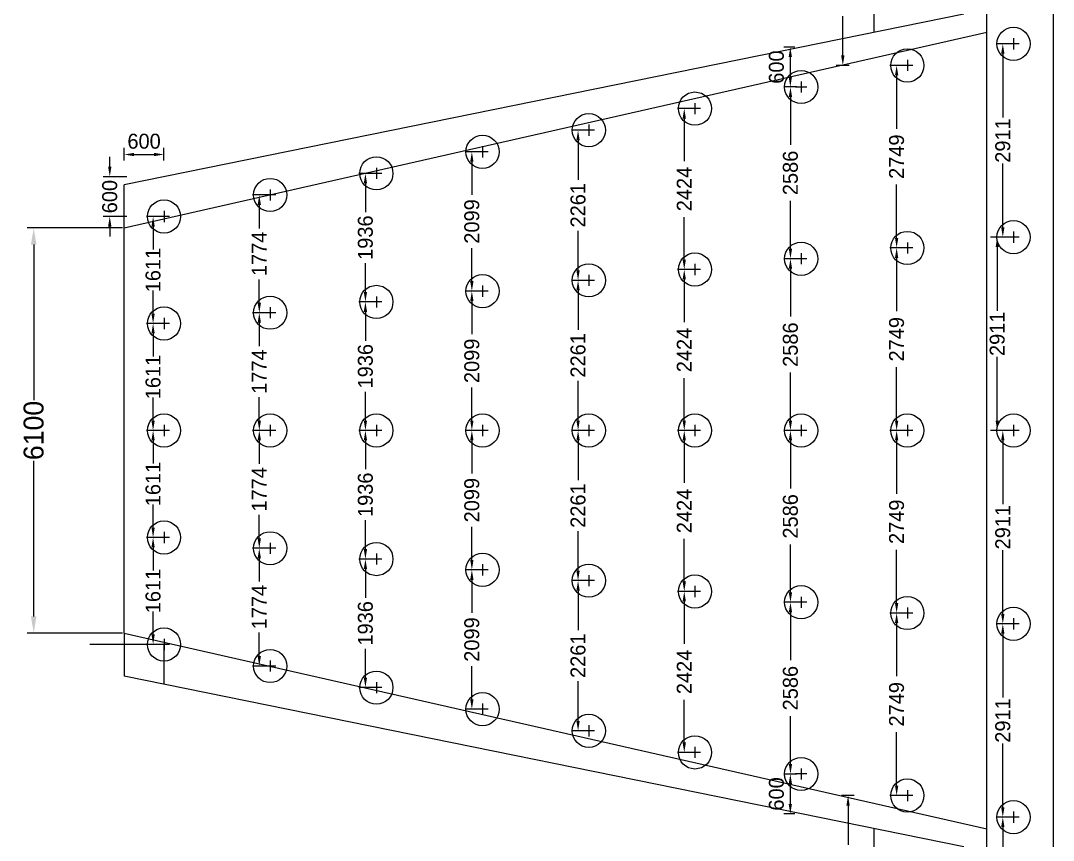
# Model space of a CAD drawing. Extents: x -377620 to 406987, y -326460 to -226264.
# Drawn here: x -15290 to 270, y -306677 to -294333 of the extents above; entities that cross this region are included whole.
import ezdxf

# ---------------------------------------------------------------- set-up
doc = ezdxf.new("R2010")
doc.units = 0
doc.header["$LTSCALE"] = 300
doc.header["$MEASUREMENT"] = 0
doc.layers.get('DEFPOINTS').update_dxf_attribs({"linetype": 'CONTINUOUS'})
doc.layers.add('LINE', color=7, linetype='CONTINUOUS')
doc.dimstyles.new('3', dxfattribs={"dimtxt": 225, "dimasz": 350, "dimexe": 100, "dimexo": 25, "dimgap": 9, "dimtad": 0, "dimdec": 0, "dimzin": 0, "dimdsep": 46, "dimtxsty": 'Standard', "dimcen": 0, "dimclrd": 5, "dimclre": 6, "dimclrt": 256, "dimadec": 0, "dimazin": 0, "dimtfac": 1, "dimtdec": 0, "dimtofl": 0, "dimtmove": 2, "dimatfit": 3, "dimfxl": 1, "dimtolj": 1, "dimtzin": 0, "dimarcsym": 0})

# ---------------------------------------------------------------- blocks, each defined once
blk = doc.blocks.new('*D523')
at = {"layer": 'DEFPOINTS', "color": 0}
for p in [(-15093, -297455), (-13730, -297455), (-13730, -303555)]:
    blk.add_point(p, dxfattribs=at)
at = {"layer": 'LINE', "color": 7, "lineweight": -2}
for p, q in [((-13755, -297455), (-15193, -297455)), ((-15093, -297705), (-15093, -300046)), ((-15093, -303305), (-15093, -300964)), ((-13755, -303555), (-15193, -303555))]:
    blk.add_line(p, q, dxfattribs=at)
at = {"layer": 'LINE', "color": 7}
for points in [[(-15135, -297705), (-15051, -297705), (-15093, -297455)], [(-15135, -303305), (-15051, -303305), (-15093, -303555)]]:
    blk.add_solid(points, dxfattribs=at)
at = {"layer": 'LINE', "color": 7, "insert": (-15093, -300505), "char_height": 300, "attachment_point": 5, "rotation": 90}
blk.add_mtext('\\A1;6100', dxfattribs=at)
blk = doc.blocks.new('*D519')
at = {"layer": 'DEFPOINTS', "color": 0}
for p in [(-13130, -296349), (-13730, -296465), (-13130, -296465)]:
    blk.add_point(p, dxfattribs=at)
at = {"layer": 'LINE', "color": 7, "lineweight": -2}
for p, q in [((-13730, -296440), (-13730, -296249)), ((-13130, -296440), (-13130, -296249)), ((-13580, -296349), (-13280, -296349))]:
    blk.add_line(p, q, dxfattribs=at)
at = {"layer": 'LINE', "color": 7}
for points in [[(-13580, -296324), (-13580, -296374), (-13730, -296349)], [(-13280, -296324), (-13280, -296374), (-13130, -296349)]]:
    blk.add_solid(points, dxfattribs=at)
at = {"layer": 'LINE', "color": 7, "insert": (-13430, -296150), "char_height": 225, "attachment_point": 5}
blk.add_mtext('\\A1;600', dxfattribs=at)
blk = doc.blocks.new('*D606')
at = {"layer": 'DEFPOINTS', "color": 0}
for p in [(-13947, -296683), (-13665, -296683), (-13665, -297283)]:
    blk.add_point(p, dxfattribs=at)
at = {"layer": 'LINE', "color": 7, "lineweight": -2}
for p, q in [((-13947, -296533), (-13947, -296383)), ((-13690, -296683), (-14047, -296683)), ((-13690, -297283), (-14047, -297283)), ((-13947, -297433), (-13947, -297583))]:
    blk.add_line(p, q, dxfattribs=at)
at = {"layer": 'LINE', "color": 7}
for points in [[(-13972, -296533), (-13922, -296533), (-13947, -296683)], [(-13972, -297433), (-13922, -297433), (-13947, -297283)]]:
    blk.add_solid(points, dxfattribs=at)
at = {"layer": 'LINE', "color": 7, "insert": (-13947, -296983), "char_height": 225, "attachment_point": 5, "rotation": 90}
blk.add_mtext('\\A1;600', dxfattribs=at)
blk = doc.blocks.new('*D607')
at = {"layer": 'DEFPOINTS', "color": 0}
for p in [(-11575, -298732), (-11694, -300505), (-11575, -300505)]:
    blk.add_point(p, dxfattribs=at)
at = {"layer": 'LINE', "color": 7, "lineweight": -2}
for p, q in [((-11600, -298732), (-11794, -298732)), ((-11694, -298882), (-11694, -299234)), ((-11694, -300355), (-11694, -300002)), ((-11600, -300505), (-11794, -300505))]:
    blk.add_line(p, q, dxfattribs=at)
at = {"layer": 'LINE', "color": 7}
for points in [[(-11719, -298882), (-11669, -298882), (-11694, -298732)], [(-11719, -300355), (-11669, -300355), (-11694, -300505)]]:
    blk.add_solid(points, dxfattribs=at)
at = {"layer": 'LINE', "color": 7, "insert": (-11694, -299618), "char_height": 225, "attachment_point": 5, "rotation": 90}
blk.add_mtext('\\A1;1774', dxfattribs=at)
blk = doc.blocks.new('*D608')
at = {"layer": 'DEFPOINTS', "color": 0}
for p in [(-11575, -300505), (-11694, -302279), (-11575, -302279)]:
    blk.add_point(p, dxfattribs=at)
at = {"layer": 'LINE', "color": 7, "lineweight": -2}
for p, q in [((-11600, -300505), (-11794, -300505)), ((-11694, -300655), (-11694, -301008)), ((-11694, -302129), (-11694, -301776)), ((-11600, -302279), (-11794, -302279))]:
    blk.add_line(p, q, dxfattribs=at)
at = {"layer": 'LINE', "color": 7}
for points in [[(-11719, -300655), (-11669, -300655), (-11694, -300505)], [(-11719, -302129), (-11669, -302129), (-11694, -302279)]]:
    blk.add_solid(points, dxfattribs=at)
at = {"layer": 'LINE', "color": 7, "insert": (-11694, -301392), "char_height": 225, "attachment_point": 5, "rotation": 90}
blk.add_mtext('\\A1;1774', dxfattribs=at)
blk = doc.blocks.new('*D609')
at = {"layer": 'DEFPOINTS', "color": 0}
for p in [(-11575, -302279), (-11694, -304052), (-11575, -304052)]:
    blk.add_point(p, dxfattribs=at)
at = {"layer": 'LINE', "color": 7, "lineweight": -2}
for p, q in [((-11600, -302279), (-11794, -302279)), ((-11694, -302429), (-11694, -302781)), ((-11694, -303902), (-11694, -303549)), ((-11600, -304052), (-11794, -304052))]:
    blk.add_line(p, q, dxfattribs=at)
at = {"layer": 'LINE', "color": 7}
for points in [[(-11719, -302429), (-11669, -302429), (-11694, -302279)], [(-11719, -303902), (-11669, -303902), (-11694, -304052)]]:
    blk.add_solid(points, dxfattribs=at)
at = {"layer": 'LINE', "color": 7, "insert": (-11694, -303165), "char_height": 225, "attachment_point": 5, "rotation": 90}
blk.add_mtext('\\A1;1774', dxfattribs=at)
blk = doc.blocks.new('*D610')
at = {"layer": 'DEFPOINTS', "color": 0}
for p in [(-11575, -296958), (-11694, -298732), (-11575, -298732)]:
    blk.add_point(p, dxfattribs=at)
at = {"layer": 'LINE', "color": 7, "lineweight": -2}
for p, q in [((-11600, -296958), (-11794, -296958)), ((-11694, -297108), (-11694, -297461)), ((-11694, -298582), (-11694, -298229)), ((-11600, -298732), (-11794, -298732))]:
    blk.add_line(p, q, dxfattribs=at)
at = {"layer": 'LINE', "color": 7}
for points in [[(-11719, -297108), (-11669, -297108), (-11694, -296958)], [(-11719, -298582), (-11669, -298582), (-11694, -298732)]]:
    blk.add_solid(points, dxfattribs=at)
at = {"layer": 'LINE', "color": 7, "insert": (-11694, -297845), "char_height": 225, "attachment_point": 5, "rotation": 90}
blk.add_mtext('\\A1;1774', dxfattribs=at)
blk = doc.blocks.new('*D611')
at = {"layer": 'DEFPOINTS', "color": 0}
for p in [(-9976, -300505), (-10095, -302441), (-9976, -302441)]:
    blk.add_point(p, dxfattribs=at)
at = {"layer": 'LINE', "color": 7, "lineweight": -2}
for p, q in [((-10001, -300505), (-10195, -300505)), ((-10095, -300655), (-10095, -301089)), ((-10095, -302291), (-10095, -301857)), ((-10001, -302441), (-10195, -302441))]:
    blk.add_line(p, q, dxfattribs=at)
at = {"layer": 'LINE', "color": 7}
for points in [[(-10120, -300655), (-10070, -300655), (-10095, -300505)], [(-10120, -302291), (-10070, -302291), (-10095, -302441)]]:
    blk.add_solid(points, dxfattribs=at)
at = {"layer": 'LINE', "color": 7, "insert": (-10095, -301473), "char_height": 225, "attachment_point": 5, "rotation": 90}
blk.add_mtext('\\A1;1936', dxfattribs=at)
blk = doc.blocks.new('*D612')
at = {"layer": 'DEFPOINTS', "color": 0}
for p in [(-9976, -302441), (-10095, -304377), (-9976, -304377)]:
    blk.add_point(p, dxfattribs=at)
at = {"layer": 'LINE', "color": 7, "lineweight": -2}
for p, q in [((-10001, -302441), (-10195, -302441)), ((-10095, -302591), (-10095, -303025)), ((-10095, -304227), (-10095, -303793)), ((-10001, -304377), (-10195, -304377))]:
    blk.add_line(p, q, dxfattribs=at)
at = {"layer": 'LINE', "color": 7}
for points in [[(-10120, -302591), (-10070, -302591), (-10095, -302441)], [(-10120, -304227), (-10070, -304227), (-10095, -304377)]]:
    blk.add_solid(points, dxfattribs=at)
at = {"layer": 'LINE', "color": 7, "insert": (-10095, -303409), "char_height": 225, "attachment_point": 5, "rotation": 90}
blk.add_mtext('\\A1;1936', dxfattribs=at)
blk = doc.blocks.new('*D613')
at = {"layer": 'DEFPOINTS', "color": 0}
for p in [(-9976, -298569), (-10095, -300505), (-9976, -300505)]:
    blk.add_point(p, dxfattribs=at)
at = {"layer": 'LINE', "color": 7, "lineweight": -2}
for p, q in [((-10001, -298569), (-10195, -298569)), ((-10095, -298719), (-10095, -299153)), ((-10095, -300355), (-10095, -299921)), ((-10001, -300505), (-10195, -300505))]:
    blk.add_line(p, q, dxfattribs=at)
at = {"layer": 'LINE', "color": 7}
for points in [[(-10120, -298719), (-10070, -298719), (-10095, -298569)], [(-10120, -300355), (-10070, -300355), (-10095, -300505)]]:
    blk.add_solid(points, dxfattribs=at)
at = {"layer": 'LINE', "color": 7, "insert": (-10095, -299537), "char_height": 225, "attachment_point": 5, "rotation": 90}
blk.add_mtext('\\A1;1936', dxfattribs=at)
blk = doc.blocks.new('*D614')
at = {"layer": 'DEFPOINTS', "color": 0}
for p in [(-9976, -296633), (-10095, -298569), (-9976, -298569)]:
    blk.add_point(p, dxfattribs=at)
at = {"layer": 'LINE', "color": 7, "lineweight": -2}
for p, q in [((-10001, -296633), (-10195, -296633)), ((-10095, -296783), (-10095, -297217)), ((-10095, -298419), (-10095, -297985)), ((-10001, -298569), (-10195, -298569))]:
    blk.add_line(p, q, dxfattribs=at)
at = {"layer": 'LINE', "color": 7}
for points in [[(-10120, -296783), (-10070, -296783), (-10095, -296633)], [(-10120, -298419), (-10070, -298419), (-10095, -298569)]]:
    blk.add_solid(points, dxfattribs=at)
at = {"layer": 'LINE', "color": 7, "insert": (-10095, -297601), "char_height": 225, "attachment_point": 5, "rotation": 90}
blk.add_mtext('\\A1;1936', dxfattribs=at)
blk = doc.blocks.new('*D615')
at = {"layer": 'DEFPOINTS', "color": 0}
for p in [(-8372, -298406), (-8491, -300505), (-8372, -300505)]:
    blk.add_point(p, dxfattribs=at)
at = {"layer": 'LINE', "color": 7, "lineweight": -2}
for p, q in [((-8397, -298406), (-8591, -298406)), ((-8491, -298556), (-8491, -299053)), ((-8491, -300355), (-8491, -299858)), ((-8397, -300505), (-8591, -300505))]:
    blk.add_line(p, q, dxfattribs=at)
at = {"layer": 'LINE', "color": 7}
for points in [[(-8516, -298556), (-8466, -298556), (-8491, -298406)], [(-8516, -300355), (-8466, -300355), (-8491, -300505)]]:
    blk.add_solid(points, dxfattribs=at)
at = {"layer": 'LINE', "color": 7, "insert": (-8491, -299456), "char_height": 225, "attachment_point": 5, "rotation": 90}
blk.add_mtext('\\A1;2099', dxfattribs=at)
blk = doc.blocks.new('*D616')
at = {"layer": 'DEFPOINTS', "color": 0}
for p in [(-8372, -300505), (-8491, -302604), (-8372, -302604)]:
    blk.add_point(p, dxfattribs=at)
at = {"layer": 'LINE', "color": 7, "lineweight": -2}
for p, q in [((-8397, -300505), (-8591, -300505)), ((-8491, -300655), (-8491, -301152)), ((-8491, -302454), (-8491, -301957)), ((-8397, -302604), (-8591, -302604))]:
    blk.add_line(p, q, dxfattribs=at)
at = {"layer": 'LINE', "color": 7}
for points in [[(-8516, -300655), (-8466, -300655), (-8491, -300505)], [(-8516, -302454), (-8466, -302454), (-8491, -302604)]]:
    blk.add_solid(points, dxfattribs=at)
at = {"layer": 'LINE', "color": 7, "insert": (-8491, -301554), "char_height": 225, "attachment_point": 5, "rotation": 90}
blk.add_mtext('\\A1;2099', dxfattribs=at)
blk = doc.blocks.new('*D617')
at = {"layer": 'DEFPOINTS', "color": 0}
for p in [(-8372, -302604), (-8491, -304702), (-8372, -304702)]:
    blk.add_point(p, dxfattribs=at)
at = {"layer": 'LINE', "color": 7, "lineweight": -2}
for p, q in [((-8397, -302604), (-8591, -302604)), ((-8491, -302754), (-8491, -303250)), ((-8491, -304552), (-8491, -304056)), ((-8397, -304702), (-8591, -304702))]:
    blk.add_line(p, q, dxfattribs=at)
at = {"layer": 'LINE', "color": 7}
for points in [[(-8516, -302754), (-8466, -302754), (-8491, -302604)], [(-8516, -304552), (-8466, -304552), (-8491, -304702)]]:
    blk.add_solid(points, dxfattribs=at)
at = {"layer": 'LINE', "color": 7, "insert": (-8491, -303653), "char_height": 225, "attachment_point": 5, "rotation": 90}
blk.add_mtext('\\A1;2099', dxfattribs=at)
blk = doc.blocks.new('*D618')
at = {"layer": 'DEFPOINTS', "color": 0}
for p in [(-8372, -296308), (-8491, -298406), (-8372, -298406)]:
    blk.add_point(p, dxfattribs=at)
at = {"layer": 'LINE', "color": 7, "lineweight": -2}
for p, q in [((-8397, -296308), (-8591, -296308)), ((-8491, -296458), (-8491, -296954)), ((-8491, -298256), (-8491, -297760)), ((-8397, -298406), (-8591, -298406))]:
    blk.add_line(p, q, dxfattribs=at)
at = {"layer": 'LINE', "color": 7}
for points in [[(-8516, -296458), (-8466, -296458), (-8491, -296308)], [(-8516, -298256), (-8466, -298256), (-8491, -298406)]]:
    blk.add_solid(points, dxfattribs=at)
at = {"layer": 'LINE', "color": 7, "insert": (-8491, -297357), "char_height": 225, "attachment_point": 5, "rotation": 90}
blk.add_mtext('\\A1;2099', dxfattribs=at)
blk = doc.blocks.new('*D619')
at = {"layer": 'DEFPOINTS', "color": 0}
for p in [(-6772, -300505), (-6891, -302766), (-6772, -302766)]:
    blk.add_point(p, dxfattribs=at)
at = {"layer": 'LINE', "color": 7, "lineweight": -2}
for p, q in [((-6797, -300505), (-6991, -300505)), ((-6891, -300655), (-6891, -301252)), ((-6891, -302616), (-6891, -302020)), ((-6797, -302766), (-6991, -302766))]:
    blk.add_line(p, q, dxfattribs=at)
at = {"layer": 'LINE', "color": 7}
for points in [[(-6916, -300655), (-6866, -300655), (-6891, -300505)], [(-6916, -302616), (-6866, -302616), (-6891, -302766)]]:
    blk.add_solid(points, dxfattribs=at)
at = {"layer": 'LINE', "color": 7, "insert": (-6891, -301636), "char_height": 225, "attachment_point": 5, "rotation": 90}
blk.add_mtext('\\A1;2261', dxfattribs=at)
blk = doc.blocks.new('*D620')
at = {"layer": 'DEFPOINTS', "color": 0}
for p in [(-6772, -302766), (-6891, -305028), (-6772, -305028)]:
    blk.add_point(p, dxfattribs=at)
at = {"layer": 'LINE', "color": 7, "lineweight": -2}
for p, q in [((-6797, -302766), (-6991, -302766)), ((-6891, -302916), (-6891, -303513)), ((-6891, -304878), (-6891, -304281)), ((-6797, -305028), (-6991, -305028))]:
    blk.add_line(p, q, dxfattribs=at)
at = {"layer": 'LINE', "color": 7}
for points in [[(-6916, -302916), (-6866, -302916), (-6891, -302766)], [(-6916, -304878), (-6866, -304878), (-6891, -305028)]]:
    blk.add_solid(points, dxfattribs=at)
at = {"layer": 'LINE', "color": 7, "insert": (-6891, -303897), "char_height": 225, "attachment_point": 5, "rotation": 90}
blk.add_mtext('\\A1;2261', dxfattribs=at)
blk = doc.blocks.new('*D621')
at = {"layer": 'DEFPOINTS', "color": 0}
for p in [(-6772, -298244), (-6891, -300505), (-6772, -300505)]:
    blk.add_point(p, dxfattribs=at)
at = {"layer": 'LINE', "color": 7, "lineweight": -2}
for p, q in [((-6797, -298244), (-6991, -298244)), ((-6891, -298394), (-6891, -298990)), ((-6891, -300355), (-6891, -299758)), ((-6797, -300505), (-6991, -300505))]:
    blk.add_line(p, q, dxfattribs=at)
at = {"layer": 'LINE', "color": 7}
for points in [[(-6916, -298394), (-6866, -298394), (-6891, -298244)], [(-6916, -300355), (-6866, -300355), (-6891, -300505)]]:
    blk.add_solid(points, dxfattribs=at)
at = {"layer": 'LINE', "color": 7, "insert": (-6891, -299374), "char_height": 225, "attachment_point": 5, "rotation": 90}
blk.add_mtext('\\A1;2261', dxfattribs=at)
blk = doc.blocks.new('*D622')
at = {"layer": 'DEFPOINTS', "color": 0}
for p in [(-6772, -295983), (-6891, -298244), (-6772, -298244)]:
    blk.add_point(p, dxfattribs=at)
at = {"layer": 'LINE', "color": 7, "lineweight": -2}
for p, q in [((-6797, -295983), (-6991, -295983)), ((-6891, -296133), (-6891, -296729)), ((-6891, -298094), (-6891, -297497)), ((-6797, -298244), (-6991, -298244))]:
    blk.add_line(p, q, dxfattribs=at)
at = {"layer": 'LINE', "color": 7}
for points in [[(-6916, -296133), (-6866, -296133), (-6891, -295983)], [(-6916, -298094), (-6866, -298094), (-6891, -298244)]]:
    blk.add_solid(points, dxfattribs=at)
at = {"layer": 'LINE', "color": 7, "insert": (-6891, -297113), "char_height": 225, "attachment_point": 5, "rotation": 90}
blk.add_mtext('\\A1;2261', dxfattribs=at)
blk = doc.blocks.new('*D623')
at = {"layer": 'DEFPOINTS', "color": 0}
for p in [(-5172, -298081), (-5291, -300505), (-5172, -300505)]:
    blk.add_point(p, dxfattribs=at)
at = {"layer": 'LINE', "color": 7, "lineweight": -2}
for p, q in [((-5197, -298081), (-5391, -298081)), ((-5291, -298231), (-5291, -298872)), ((-5291, -300355), (-5291, -299715)), ((-5197, -300505), (-5391, -300505))]:
    blk.add_line(p, q, dxfattribs=at)
at = {"layer": 'LINE', "color": 7}
for points in [[(-5316, -298231), (-5266, -298231), (-5291, -298081)], [(-5316, -300355), (-5266, -300355), (-5291, -300505)]]:
    blk.add_solid(points, dxfattribs=at)
at = {"layer": 'LINE', "color": 7, "insert": (-5291, -299293), "char_height": 225, "attachment_point": 5, "rotation": 90}
blk.add_mtext('\\A1;2424', dxfattribs=at)
blk = doc.blocks.new('*D624')
at = {"layer": 'DEFPOINTS', "color": 0}
for p in [(-5172, -300505), (-5291, -302929), (-5172, -302929)]:
    blk.add_point(p, dxfattribs=at)
at = {"layer": 'LINE', "color": 7, "lineweight": -2}
for p, q in [((-5197, -300505), (-5391, -300505)), ((-5291, -300655), (-5291, -301295)), ((-5291, -302779), (-5291, -302138)), ((-5197, -302929), (-5391, -302929))]:
    blk.add_line(p, q, dxfattribs=at)
at = {"layer": 'LINE', "color": 7}
for points in [[(-5316, -300655), (-5266, -300655), (-5291, -300505)], [(-5316, -302779), (-5266, -302779), (-5291, -302929)]]:
    blk.add_solid(points, dxfattribs=at)
at = {"layer": 'LINE', "color": 7, "insert": (-5291, -301717), "char_height": 225, "attachment_point": 5, "rotation": 90}
blk.add_mtext('\\A1;2424', dxfattribs=at)
blk = doc.blocks.new('*D625')
at = {"layer": 'DEFPOINTS', "color": 0}
for p in [(-5172, -302929), (-5291, -305353), (-5172, -305353)]:
    blk.add_point(p, dxfattribs=at)
at = {"layer": 'LINE', "color": 7, "lineweight": -2}
for p, q in [((-5197, -302929), (-5391, -302929)), ((-5291, -303079), (-5291, -303719)), ((-5291, -305203), (-5291, -304562)), ((-5197, -305353), (-5391, -305353))]:
    blk.add_line(p, q, dxfattribs=at)
at = {"layer": 'LINE', "color": 7}
for points in [[(-5316, -303079), (-5266, -303079), (-5291, -302929)], [(-5316, -305203), (-5266, -305203), (-5291, -305353)]]:
    blk.add_solid(points, dxfattribs=at)
at = {"layer": 'LINE', "color": 7, "insert": (-5291, -304141), "char_height": 225, "attachment_point": 5, "rotation": 90}
blk.add_mtext('\\A1;2424', dxfattribs=at)
blk = doc.blocks.new('*D626')
at = {"layer": 'DEFPOINTS', "color": 0}
for p in [(-5172, -295657), (-5291, -298081), (-5172, -298081)]:
    blk.add_point(p, dxfattribs=at)
at = {"layer": 'LINE', "color": 7, "lineweight": -2}
for p, q in [((-5197, -295657), (-5391, -295657)), ((-5291, -295807), (-5291, -296448)), ((-5291, -297931), (-5291, -297291)), ((-5197, -298081), (-5391, -298081))]:
    blk.add_line(p, q, dxfattribs=at)
at = {"layer": 'LINE', "color": 7}
for points in [[(-5316, -295807), (-5266, -295807), (-5291, -295657)], [(-5316, -297931), (-5266, -297931), (-5291, -298081)]]:
    blk.add_solid(points, dxfattribs=at)
at = {"layer": 'LINE', "color": 7, "insert": (-5291, -296869), "char_height": 225, "attachment_point": 5, "rotation": 90}
blk.add_mtext('\\A1;2424', dxfattribs=at)
blk = doc.blocks.new('*D627')
at = {"layer": 'DEFPOINTS', "color": 0}
for p in [(-3572, -297919), (-3691, -300505), (-3572, -300505)]:
    blk.add_point(p, dxfattribs=at)
at = {"layer": 'LINE', "color": 7, "lineweight": -2}
for p, q in [((-3597, -297919), (-3791, -297919)), ((-3691, -298069), (-3691, -298790)), ((-3691, -300355), (-3691, -299633)), ((-3597, -300505), (-3791, -300505))]:
    blk.add_line(p, q, dxfattribs=at)
at = {"layer": 'LINE', "color": 7}
for points in [[(-3716, -298069), (-3666, -298069), (-3691, -297919)], [(-3716, -300355), (-3666, -300355), (-3691, -300505)]]:
    blk.add_solid(points, dxfattribs=at)
at = {"layer": 'LINE', "color": 7, "insert": (-3691, -299212), "char_height": 225, "attachment_point": 5, "rotation": 90}
blk.add_mtext('\\A1;2586', dxfattribs=at)
blk = doc.blocks.new('*D628')
at = {"layer": 'DEFPOINTS', "color": 0}
for p in [(-3572, -300505), (-3691, -303091), (-3572, -303091)]:
    blk.add_point(p, dxfattribs=at)
at = {"layer": 'LINE', "color": 7, "lineweight": -2}
for p, q in [((-3597, -300505), (-3791, -300505)), ((-3691, -300655), (-3691, -301377)), ((-3691, -302941), (-3691, -302220)), ((-3597, -303091), (-3791, -303091))]:
    blk.add_line(p, q, dxfattribs=at)
at = {"layer": 'LINE', "color": 7}
for points in [[(-3716, -300655), (-3666, -300655), (-3691, -300505)], [(-3716, -302941), (-3666, -302941), (-3691, -303091)]]:
    blk.add_solid(points, dxfattribs=at)
at = {"layer": 'LINE', "color": 7, "insert": (-3691, -301798), "char_height": 225, "attachment_point": 5, "rotation": 90}
blk.add_mtext('\\A1;2586', dxfattribs=at)
blk = doc.blocks.new('*D629')
at = {"layer": 'DEFPOINTS', "color": 0}
for p in [(-3572, -303091), (-3691, -305678), (-3572, -305678)]:
    blk.add_point(p, dxfattribs=at)
at = {"layer": 'LINE', "color": 7, "lineweight": -2}
for p, q in [((-3597, -303091), (-3791, -303091)), ((-3691, -303241), (-3691, -303963)), ((-3691, -305528), (-3691, -304806)), ((-3597, -305678), (-3791, -305678))]:
    blk.add_line(p, q, dxfattribs=at)
at = {"layer": 'LINE', "color": 7}
for points in [[(-3716, -303241), (-3666, -303241), (-3691, -303091)], [(-3716, -305528), (-3666, -305528), (-3691, -305678)]]:
    blk.add_solid(points, dxfattribs=at)
at = {"layer": 'LINE', "color": 7, "insert": (-3691, -304385), "char_height": 225, "attachment_point": 5, "rotation": 90}
blk.add_mtext('\\A1;2586', dxfattribs=at)
blk = doc.blocks.new('*D630')
at = {"layer": 'DEFPOINTS', "color": 0}
for p in [(-3572, -295332), (-3691, -297919), (-3572, -297919)]:
    blk.add_point(p, dxfattribs=at)
at = {"layer": 'LINE', "color": 7, "lineweight": -2}
for p, q in [((-3597, -295332), (-3791, -295332)), ((-3691, -295482), (-3691, -296204)), ((-3691, -297769), (-3691, -297047)), ((-3597, -297919), (-3791, -297919))]:
    blk.add_line(p, q, dxfattribs=at)
at = {"layer": 'LINE', "color": 7}
for points in [[(-3716, -295482), (-3666, -295482), (-3691, -295332)], [(-3716, -297769), (-3666, -297769), (-3691, -297919)]]:
    blk.add_solid(points, dxfattribs=at)
at = {"layer": 'LINE', "color": 7, "insert": (-3691, -296626), "char_height": 225, "attachment_point": 5, "rotation": 90}
blk.add_mtext('\\A1;2586', dxfattribs=at)
blk = doc.blocks.new('*D631')
at = {"layer": 'DEFPOINTS', "color": 0}
for p in [(-1972, -295007), (-2091, -297756), (-1972, -297756)]:
    blk.add_point(p, dxfattribs=at)
at = {"layer": 'LINE', "color": 7, "lineweight": -2}
for p, q in [((-1997, -295007), (-2191, -295007)), ((-2091, -295157), (-2091, -295960)), ((-2091, -297606), (-2091, -296803)), ((-1997, -297756), (-2191, -297756))]:
    blk.add_line(p, q, dxfattribs=at)
at = {"layer": 'LINE', "color": 7}
for points in [[(-2116, -295157), (-2066, -295157), (-2091, -295007)], [(-2116, -297606), (-2066, -297606), (-2091, -297756)]]:
    blk.add_solid(points, dxfattribs=at)
at = {"layer": 'LINE', "color": 7, "insert": (-2091, -296382), "char_height": 225, "attachment_point": 5, "rotation": 90}
blk.add_mtext('\\A1;2749', dxfattribs=at)
blk = doc.blocks.new('*D632')
at = {"layer": 'DEFPOINTS', "color": 0}
for p in [(-1972, -297756), (-2091, -300505), (-1972, -300505)]:
    blk.add_point(p, dxfattribs=at)
at = {"layer": 'LINE', "color": 7, "lineweight": -2}
for p, q in [((-1997, -297756), (-2191, -297756)), ((-2091, -297906), (-2091, -298709)), ((-2091, -300355), (-2091, -299552)), ((-1997, -300505), (-2191, -300505))]:
    blk.add_line(p, q, dxfattribs=at)
at = {"layer": 'LINE', "color": 7}
for points in [[(-2116, -297906), (-2066, -297906), (-2091, -297756)], [(-2116, -300355), (-2066, -300355), (-2091, -300505)]]:
    blk.add_solid(points, dxfattribs=at)
at = {"layer": 'LINE', "color": 7, "insert": (-2091, -299131), "char_height": 225, "attachment_point": 5, "rotation": 90}
blk.add_mtext('\\A1;2749', dxfattribs=at)
blk = doc.blocks.new('*D633')
at = {"layer": 'DEFPOINTS', "color": 0}
for p in [(-1972, -300505), (-2091, -303254), (-1972, -303254)]:
    blk.add_point(p, dxfattribs=at)
at = {"layer": 'LINE', "color": 7, "lineweight": -2}
for p, q in [((-1997, -300505), (-2191, -300505)), ((-2091, -300655), (-2091, -301458)), ((-2091, -303104), (-2091, -302301)), ((-1997, -303254), (-2191, -303254))]:
    blk.add_line(p, q, dxfattribs=at)
at = {"layer": 'LINE', "color": 7}
for points in [[(-2116, -300655), (-2066, -300655), (-2091, -300505)], [(-2116, -303104), (-2066, -303104), (-2091, -303254)]]:
    blk.add_solid(points, dxfattribs=at)
at = {"layer": 'LINE', "color": 7, "insert": (-2091, -301880), "char_height": 225, "attachment_point": 5, "rotation": 90}
blk.add_mtext('\\A1;2749', dxfattribs=at)
blk = doc.blocks.new('*D634')
at = {"layer": 'DEFPOINTS', "color": 0}
for p in [(-1972, -303254), (-2091, -306003), (-1972, -306003)]:
    blk.add_point(p, dxfattribs=at)
at = {"layer": 'LINE', "color": 7, "lineweight": -2}
for p, q in [((-1997, -303254), (-2191, -303254)), ((-2091, -303404), (-2091, -304207)), ((-2091, -305853), (-2091, -305050)), ((-1997, -306003), (-2191, -306003))]:
    blk.add_line(p, q, dxfattribs=at)
at = {"layer": 'LINE', "color": 7}
for points in [[(-2116, -303404), (-2066, -303404), (-2091, -303254)], [(-2116, -305853), (-2066, -305853), (-2091, -306003)]]:
    blk.add_solid(points, dxfattribs=at)
at = {"layer": 'LINE', "color": 7, "insert": (-2091, -304628), "char_height": 225, "attachment_point": 5, "rotation": 90}
blk.add_mtext('\\A1;2749', dxfattribs=at)
blk = doc.blocks.new('*D635')
at = {"layer": 'DEFPOINTS', "color": 0}
for p in [(-372, -303417), (-491, -306328), (-372, -306328)]:
    blk.add_point(p, dxfattribs=at)
at = {"layer": 'LINE', "color": 7, "lineweight": -2}
for p, q in [((-397, -303417), (-591, -303417)), ((-491, -303567), (-491, -304526)), ((-491, -306178), (-491, -305219)), ((-397, -306328), (-591, -306328))]:
    blk.add_line(p, q, dxfattribs=at)
at = {"layer": 'LINE', "color": 7}
for points in [[(-516, -303567), (-466, -303567), (-491, -303417)], [(-516, -306178), (-466, -306178), (-491, -306328)]]:
    blk.add_solid(points, dxfattribs=at)
at = {"layer": 'LINE', "color": 7, "insert": (-491, -304872), "char_height": 225, "attachment_point": 5, "rotation": 90}
blk.add_mtext('\\A1;2911', dxfattribs=at)
blk = doc.blocks.new('*D636')
at = {"layer": 'DEFPOINTS', "color": 0}
for p in [(-372, -300505), (-491, -303417), (-372, -303417)]:
    blk.add_point(p, dxfattribs=at)
at = {"layer": 'LINE', "color": 7, "lineweight": -2}
for p, q in [((-397, -300505), (-591, -300505)), ((-491, -300655), (-491, -301614)), ((-491, -303267), (-491, -302307)), ((-397, -303417), (-591, -303417))]:
    blk.add_line(p, q, dxfattribs=at)
at = {"layer": 'LINE', "color": 7}
for points in [[(-516, -300655), (-466, -300655), (-491, -300505)], [(-516, -303267), (-466, -303267), (-491, -303417)]]:
    blk.add_solid(points, dxfattribs=at)
at = {"layer": 'LINE', "color": 7, "insert": (-491, -301961), "char_height": 225, "attachment_point": 5, "rotation": 90}
blk.add_mtext('\\A1;2911', dxfattribs=at)
blk = doc.blocks.new('*D637')
at = {"layer": 'DEFPOINTS', "color": 0}
for p in [(-456, -297594), (-575, -300505), (-456, -300505)]:
    blk.add_point(p, dxfattribs=at)
at = {"layer": 'LINE', "color": 7, "lineweight": -2}
for p, q in [((-481, -297594), (-675, -297594)), ((-575, -297744), (-575, -298703)), ((-575, -300355), (-575, -299396)), ((-481, -300505), (-675, -300505))]:
    blk.add_line(p, q, dxfattribs=at)
at = {"layer": 'LINE', "color": 7}
for points in [[(-600, -297744), (-550, -297744), (-575, -297594)], [(-600, -300355), (-550, -300355), (-575, -300505)]]:
    blk.add_solid(points, dxfattribs=at)
at = {"layer": 'LINE', "color": 7, "insert": (-575, -299049), "char_height": 225, "attachment_point": 5, "rotation": 90}
blk.add_mtext('\\A1;2911', dxfattribs=at)
blk = doc.blocks.new('*D638')
at = {"layer": 'DEFPOINTS', "color": 0}
for p in [(-372, -294682), (-491, -297594), (-372, -297594)]:
    blk.add_point(p, dxfattribs=at)
at = {"layer": 'LINE', "color": 7, "lineweight": -2}
for p, q in [((-397, -294682), (-591, -294682)), ((-491, -294832), (-491, -295791)), ((-491, -297444), (-491, -296484)), ((-397, -297594), (-591, -297594))]:
    blk.add_line(p, q, dxfattribs=at)
at = {"layer": 'LINE', "color": 7}
for points in [[(-516, -294832), (-466, -294832), (-491, -294682)], [(-516, -297444), (-466, -297444), (-491, -297594)]]:
    blk.add_solid(points, dxfattribs=at)
at = {"layer": 'LINE', "color": 7, "insert": (-491, -296138), "char_height": 225, "attachment_point": 5, "rotation": 90}
blk.add_mtext('\\A1;2911', dxfattribs=at)
blk = doc.blocks.new('*D644')
at = {"layer": 'DEFPOINTS', "color": 0}
for p in [(-2783, -292682), (-2902, -295007), (-2783, -295007)]:
    blk.add_point(p, dxfattribs=at)
at = {"layer": 'LINE', "color": 7, "lineweight": -2}
for p, q in [((-2808, -292682), (-3002, -292682)), ((-2902, -292832), (-2902, -293423)), ((-2902, -294857), (-2902, -294266)), ((-2808, -295007), (-3002, -295007))]:
    blk.add_line(p, q, dxfattribs=at)
at = {"layer": 'LINE', "color": 7}
for points in [[(-2927, -292832), (-2877, -292832), (-2902, -292682)], [(-2927, -294857), (-2877, -294857), (-2902, -295007)]]:
    blk.add_solid(points, dxfattribs=at)
at = {"layer": 'LINE', "color": 7, "insert": (-2902, -293845), "char_height": 225, "attachment_point": 5, "rotation": 90}
blk.add_mtext('\\A1;2325', dxfattribs=at)
blk = doc.blocks.new('*D645')
at = {"layer": 'DEFPOINTS', "color": 0}
for p in [(-372, -306328.05265), (-491, -308328.05265), (-372, -308328.05265)]:
    blk.add_point(p, dxfattribs=at)
at = {"layer": 'LINE', "color": 7, "lineweight": -2}
for p, q in [((-397, -306328.05265), (-591, -306328.05265)), ((-491, -306478.05265), (-491, -306962.80265)), ((-491, -308178.05265), (-491, -307693.30265)), ((-397, -308328.05265), (-591, -308328.05265))]:
    blk.add_line(p, q, dxfattribs=at)
at = {"layer": 'LINE', "color": 7}
for points in [[(-516, -306478.05265), (-466, -306478.05265), (-491, -306328.05265)], [(-516, -308178.05265), (-466, -308178.05265), (-491, -308328.05265)]]:
    blk.add_solid(points, dxfattribs=at)
at = {"layer": 'LINE', "color": 7, "insert": (-491, -307328.05265), "char_height": 225, "attachment_point": 5, "rotation": 90}
blk.add_mtext('\\A1;2000', dxfattribs=at)
blk = doc.blocks.new('*D650')
at = {"layer": 'DEFPOINTS', "color": 0}
for p in [(-2704, -306003), (-2823, -308328), (-2704, -308328)]:
    blk.add_point(p, dxfattribs=at)
at = {"layer": 'LINE', "color": 7, "lineweight": -2}
for p, q in [((-2729, -306003), (-2923, -306003)), ((-2823, -306153), (-2823, -306744)), ((-2823, -308178), (-2823, -307587)), ((-2729, -308328), (-2923, -308328))]:
    blk.add_line(p, q, dxfattribs=at)
at = {"layer": 'LINE', "color": 7}
for points in [[(-2848, -306153), (-2798, -306153), (-2823, -306003)], [(-2848, -308178), (-2798, -308178), (-2823, -308328)]]:
    blk.add_solid(points, dxfattribs=at)
at = {"layer": 'LINE', "color": 7, "insert": (-2823, -307165), "char_height": 225, "attachment_point": 5, "rotation": 90}
blk.add_mtext('\\A1;2325', dxfattribs=at)
blk = doc.blocks.new('*D656')
at = {"layer": 'DEFPOINTS', "color": 0}
for p in [(-13175, -302116), (-13294, -303727), (-13175, -303727)]:
    blk.add_point(p, dxfattribs=at)
at = {"layer": 'LINE', "color": 7, "lineweight": -2}
for p, q in [((-13200, -302116), (-13394, -302116)), ((-13294, -302266), (-13294, -302613)), ((-13294, -303577), (-13294, -303231)), ((-13200, -303727), (-13394, -303727))]:
    blk.add_line(p, q, dxfattribs=at)
at = {"layer": 'LINE', "color": 7}
for points in [[(-13319, -302266), (-13269, -302266), (-13294, -302116)], [(-13319, -303577), (-13269, -303577), (-13294, -303727)]]:
    blk.add_solid(points, dxfattribs=at)
at = {"layer": 'LINE', "color": 7, "insert": (-13294, -302922), "char_height": 225, "attachment_point": 5, "rotation": 90}
blk.add_mtext('\\A1;1611', dxfattribs=at)
blk = doc.blocks.new('*D657')
at = {"layer": 'DEFPOINTS', "color": 0}
for p in [(-13175, -298894), (-13294, -300505), (-13175, -300505)]:
    blk.add_point(p, dxfattribs=at)
at = {"layer": 'LINE', "color": 7, "lineweight": -2}
for p, q in [((-13200, -298894), (-13394, -298894)), ((-13294, -299044), (-13294, -299391)), ((-13294, -300355), (-13294, -300009)), ((-13200, -300505), (-13394, -300505))]:
    blk.add_line(p, q, dxfattribs=at)
at = {"layer": 'LINE', "color": 7}
for points in [[(-13319, -299044), (-13269, -299044), (-13294, -298894)], [(-13319, -300355), (-13269, -300355), (-13294, -300505)]]:
    blk.add_solid(points, dxfattribs=at)
at = {"layer": 'LINE', "color": 7, "insert": (-13294, -299700), "char_height": 225, "attachment_point": 5, "rotation": 90}
blk.add_mtext('\\A1;1611', dxfattribs=at)
blk = doc.blocks.new('*D658')
at = {"layer": 'DEFPOINTS', "color": 0}
for p in [(-3599, -305678), (-3693, -306278), (-3599, -306278)]:
    blk.add_point(p, dxfattribs=at)
at = {"layer": 'LINE', "color": 7, "lineweight": -2}
for p, q in [((-3624, -305678), (-3793, -305678)), ((-3693, -305828), (-3693, -306128)), ((-3624, -306278), (-3793, -306278))]:
    blk.add_line(p, q, dxfattribs=at)
at = {"layer": 'LINE', "color": 7}
for points in [[(-3718, -305828), (-3668, -305828), (-3693, -305678)], [(-3718, -306128), (-3668, -306128), (-3693, -306278)]]:
    blk.add_solid(points, dxfattribs=at)
at = {"layer": 'LINE', "color": 7, "insert": (-3902, -305978), "char_height": 225, "attachment_point": 5, "rotation": 90}
blk.add_mtext('\\A1;600', dxfattribs=at)
blk = doc.blocks.new('*D659')
at = {"layer": 'DEFPOINTS', "color": 0}
for p in [(-3599, -294732), (-3693, -295332), (-3599, -295332)]:
    blk.add_point(p, dxfattribs=at)
at = {"layer": 'LINE', "color": 7, "lineweight": -2}
for p, q in [((-3624, -294732), (-3793, -294732)), ((-3693, -294882), (-3693, -295182)), ((-3624, -295332), (-3793, -295332))]:
    blk.add_line(p, q, dxfattribs=at)
at = {"layer": 'LINE', "color": 7}
for points in [[(-3718, -294882), (-3668, -294882), (-3693, -294732)], [(-3718, -295182), (-3668, -295182), (-3693, -295332)]]:
    blk.add_solid(points, dxfattribs=at)
at = {"layer": 'LINE', "color": 7, "insert": (-3902, -295032), "char_height": 225, "attachment_point": 5, "rotation": 90}
blk.add_mtext('\\A1;600', dxfattribs=at)
blk = doc.blocks.new('*D726')
at = {"layer": 'DEFPOINTS', "color": 0}
for p in [(-13175, -300505), (-13294, -302116), (-13175, -302116)]:
    blk.add_point(p, dxfattribs=at)
at = {"layer": 'LINE', "color": 7, "lineweight": -2}
for p, q in [((-13200, -300505), (-13394, -300505)), ((-13294, -300655), (-13294, -301002)), ((-13294, -301966), (-13294, -301620)), ((-13200, -302116), (-13394, -302116))]:
    blk.add_line(p, q, dxfattribs=at)
at = {"layer": 'LINE', "color": 7}
for points in [[(-13319, -300655), (-13269, -300655), (-13294, -300505)], [(-13319, -301966), (-13269, -301966), (-13294, -302116)]]:
    blk.add_solid(points, dxfattribs=at)
at = {"layer": 'LINE', "color": 7, "insert": (-13294, -301311), "char_height": 225, "attachment_point": 5, "rotation": 90}
blk.add_mtext('\\A1;1611', dxfattribs=at)
blk = doc.blocks.new('*D727')
at = {"layer": 'DEFPOINTS', "color": 0}
for p in [(-13175, -297283), (-13294, -298894), (-13175, -298894)]:
    blk.add_point(p, dxfattribs=at)
at = {"layer": 'LINE', "color": 7, "lineweight": -2}
for p, q in [((-13200, -297283), (-13394, -297283)), ((-13294, -297433), (-13294, -297780)), ((-13294, -298744), (-13294, -298398)), ((-13200, -298894), (-13394, -298894))]:
    blk.add_line(p, q, dxfattribs=at)
at = {"layer": 'LINE', "color": 7}
for points in [[(-13319, -297433), (-13269, -297433), (-13294, -297283)], [(-13319, -298744), (-13269, -298744), (-13294, -298894)]]:
    blk.add_solid(points, dxfattribs=at)
at = {"layer": 'LINE', "color": 7, "insert": (-13294, -298089), "char_height": 225, "attachment_point": 5, "rotation": 90}
blk.add_mtext('\\A1;1611', dxfattribs=at)

msp = doc.modelspace()

# ---------------------------------------------------------------- linework, layer by layer
at = {"layer": 'LINE', "color": 7}
for p, q in [((-2429.7048, -294508.8234), (-2429.7048, -287905.07)), ((-729.7048, -313105.07), (-729.7048, -287905.07)), ((270.2952, -313105.07), (270.2952, -287905.07)), ((-1079.7048, -294234.4931), (-13729.7048, -296805.07)), ((-13729.7048, -297455.07), (-729.7048, -294505.07)), ((-245.7048, -294682.0873), (-413.7048, -294682.0873)), ((-329.7048, -294598.0873), (-329.7048, -294766.0873)), ((-1845.7048, -295007.2196), (-2013.7048, -295007.2196)), ((-1929.7048, -294923.2196), (-1929.7048, -295091.2196)), ((-3529.7048, -295248.3518), (-3529.7048, -295416.3518)), ((-3445.7048, -295332.3518), (-3613.7048, -295332.3518)), ((-5129.7048, -295573.4841), (-5129.7048, -295741.4841)), ((-5045.7048, -295657.4841), (-5213.7048, -295657.4841)), ((-6729.7048, -295898.6163), (-6729.7048, -296066.6163)), ((-6645.7048, -295982.6163), (-6813.7048, -295982.6163)), ((-8329.7048, -296223.7486), (-8329.7048, -296391.7486)), ((-8245.7048, -296307.7486), (-8413.7048, -296307.7486)), ((-9929.7048, -296548.8809), (-9929.7048, -296716.8809)), ((-9845.7048, -296632.8809), (-10013.7048, -296632.8809)), ((-13729.7048, -297455.07), (-13729.7048, -296805.07)), ((-11529.7048, -296874.0131), (-11529.7048, -297042.0131)), ((-11445.7048, -296958.0131), (-11613.7048, -296958.0131)), ((-13045.7048, -297283.1454), (-13213.7048, -297283.1454)), ((-13129.7048, -297199.1454), (-13129.7048, -297367.1454)), ((-13729.7048, -303555.07), (-13729.7048, -297455.07)), ((-245.7048, -297593.5786), (-413.7048, -297593.5786)), ((-329.7048, -297509.5786), (-329.7048, -297677.5786)), ((-1845.7048, -297756.1448), (-2013.7048, -297756.1448)), ((-1929.7048, -297672.1448), (-1929.7048, -297840.1448)), ((-3445.7048, -297918.7109), (-3613.7048, -297918.7109)), ((-3529.7048, -297834.7109), (-3529.7048, -298002.7109)), ((-5045.7048, -298081.277), (-5213.7048, -298081.277)), ((-5129.7048, -297997.277), (-5129.7048, -298165.277)), ((-6645.7048, -298243.8432), (-6813.7048, -298243.8432)), ((-6729.7048, -298159.8432), (-6729.7048, -298327.8432)), ((-8245.7048, -298406.4093), (-8413.7048, -298406.4093)), ((-8329.7048, -298322.4093), (-8329.7048, -298490.4093)), ((-9845.7048, -298568.9754), (-10013.7048, -298568.9754)), ((-9929.7048, -298484.9754), (-9929.7048, -298652.9754)), ((-11445.7048, -298731.5416), (-11613.7048, -298731.5416)), ((-11529.7048, -298647.5416), (-11529.7048, -298815.5416)), ((-13045.7048, -298894.07), (-13213.7048, -298894.07)), ((-13129.7048, -298810.07), (-13129.7048, -298978.07)), ((-13129.7048, -300421.07), (-13129.7048, -300589.07)), ((-11529.7048, -300421.07), (-11529.7048, -300589.07)), ((-9929.7048, -300421.07), (-9929.7048, -300589.07)), ((-8329.7048, -300421.07), (-8329.7048, -300589.07)), ((-6729.7048, -300421.07), (-6729.7048, -300589.07)), ((-5129.7048, -300421.07), (-5129.7048, -300589.07)), ((-3529.7048, -300421.07), (-3529.7048, -300589.07)), ((-1929.7048, -300421.07), (-1929.7048, -300589.07)), ((-329.7048, -300421.07), (-329.7048, -300589.07)), ((-13045.7048, -300505.07), (-13213.7048, -300505.07)), ((-11445.7048, -300505.07), (-11613.7048, -300505.07)), ((-9845.7048, -300505.07), (-10013.7048, -300505.07)), ((-8245.7048, -300505.07), (-8413.7048, -300505.07)), ((-6645.7048, -300505.07), (-6813.7048, -300505.07)), ((-5045.7048, -300505.07), (-5213.7048, -300505.07)), ((-3445.7048, -300505.07), (-3613.7048, -300505.07)), ((-1845.7048, -300505.07), (-2013.7048, -300505.07)), ((-245.7048, -300505.07), (-413.7048, -300505.07)), ((-13045.7048, -302116.07), (-13213.7048, -302116.07)), ((-13129.7048, -302032.07), (-13129.7048, -302200.07)), ((-11445.7048, -302278.5984), (-11613.7048, -302278.5984)), ((-11529.7048, -302194.5984), (-11529.7048, -302362.5984)), ((-9845.7048, -302441.1645), (-10013.7048, -302441.1645)), ((-9929.7048, -302357.1645), (-9929.7048, -302525.1645)), ((-8245.7048, -302603.7307), (-8413.7048, -302603.7307)), ((-8329.7048, -302519.7307), (-8329.7048, -302687.7307)), ((-6645.7048, -302766.2968), (-6813.7048, -302766.2968)), ((-6729.7048, -302682.2968), (-6729.7048, -302850.2968)), ((-5045.7048, -302928.8629), (-5213.7048, -302928.8629)), ((-5129.7048, -302844.8629), (-5129.7048, -303012.8629)), ((-3445.7048, -303091.4291), (-3613.7048, -303091.4291)), ((-3529.7048, -303007.4291), (-3529.7048, -303175.4291)), ((-1845.7048, -303253.9952), (-2013.7048, -303253.9952)), ((-1929.7048, -303169.9952), (-1929.7048, -303337.9952)), ((-245.7048, -303416.5613), (-413.7048, -303416.5613)), ((-329.7048, -303332.5613), (-329.7048, -303500.5613)), ((-13729.7048, -303555.07), (-729.7048, -306505.07)), ((-13729.7048, -303555.07), (-13729.7048, -304205.07)), ((-13129.7048, -303726.9946), (-14245, -303726.9946)), ((-13045.7048, -303726.9946), (-13213.7048, -303726.9946)), ((-13129.7048, -303642.9946), (-13129.7048, -303810.9946)), ((-13129.7048, -304326.9946), (-13129.7048, -303726.9946)), ((-11529.7048, -303968.1268), (-11529.7048, -304136.1268)), ((-11445.7048, -304052.1268), (-11613.7048, -304052.1268)), ((-1079.7048, -306775.6469), (-13729.7048, -304205.07)), ((-9929.7048, -304293.2591), (-9929.7048, -304461.2591)), ((-9845.7048, -304377.2591), (-10013.7048, -304377.2591)), ((-8329.7048, -304618.3914), (-8329.7048, -304786.3914)), ((-8245.7048, -304702.3914), (-8413.7048, -304702.3914)), ((-6729.7048, -304943.5236), (-6729.7048, -305111.5236)), ((-6645.7048, -305027.5236), (-6813.7048, -305027.5236)), ((-5129.7048, -305268.6559), (-5129.7048, -305436.6559)), ((-5045.7048, -305352.6559), (-5213.7048, -305352.6559)), ((-3529.7048, -305593.7881), (-3529.7048, -305761.7881)), ((-3445.7048, -305677.7881), (-3613.7048, -305677.7881)), ((-1845.7048, -306002.9204), (-2013.7048, -306002.9204)), ((-1929.7048, -305918.9204), (-1929.7048, -306086.9204)), ((-245.7048, -306328.0526), (-413.7048, -306328.0526)), ((-329.7048, -306244.0526), (-329.7048, -306412.0526)), ((-2429.7048, -313105.07), (-2429.7048, -306501.3166))]:
    msp.add_line(p, q, dxfattribs=at)
for centre in [(-329.7048, -294682.0873), (-1929.7048, -295007.2196), (-3529.7048, -295332.3518), (-5129.7048, -295657.4841), (-6729.7048, -295982.6163), (-8329.7048, -296307.7486), (-9929.7048, -296632.8809), (-11529.7048, -296958.0131), (-13129.7048, -297283.1454), (-329.7048, -297593.5786), (-1929.7048, -297756.1448), (-3529.7048, -297918.7109), (-5129.7048, -298081.277), (-6729.7048, -298243.8432), (-8329.7048, -298406.4093), (-9929.7048, -298568.9754), (-11529.7048, -298731.5416), (-13129.7048, -298894.07), (-13129.7048, -300505.07), (-11529.7048, -300505.07), (-9929.7048, -300505.07), (-8329.7048, -300505.07), (-6729.7048, -300505.07), (-5129.7048, -300505.07), (-3529.7048, -300505.07), (-1929.7048, -300505.07), (-329.7048, -300505.07), (-13129.7048, -302116.07), (-11529.7048, -302278.5984), (-9929.7048, -302441.1645), (-8329.7048, -302603.7307), (-6729.7048, -302766.2968), (-5129.7048, -302928.8629), (-3529.7048, -303091.4291), (-1929.7048, -303253.9952), (-329.7048, -303416.5613), (-13129.7048, -303726.9946), (-11529.7048, -304052.1268), (-9929.7048, -304377.2591), (-8329.7048, -304702.3914), (-6729.7048, -305027.5236), (-5129.7048, -305352.6559), (-3529.7048, -305677.7881), (-1929.7048, -306002.9204), (-329.7048, -306328.0526)]:
    msp.add_circle(centre, 250, dxfattribs=at)

# ---------------------------------------------------------------- dimensions: what is measured, and where the dimension line sits
for base, p1, p2, override, picture, middle in [((-2901.7048, -295007.2196), (-2782.7048, -292682.07), (-2782.7048, -295007.2196), {"dimasz": 150, "dimclrd": 7, "dimclre": 7, "dimclrt": 7}, '*D644', (-2901.7048, -293844.6448)), ((-491, -297593.5786), (-372, -294682.0873), (-372, -297593.5786), {"dimasz": 150, "dimclrd": 7, "dimclre": 7, "dimclrt": 7}, '*D638', (-491, -296137.833)), ((-2091, -297756.1448), (-1972, -295007.2196), (-1972, -297756.1448), {"dimasz": 150, "dimclrd": 7, "dimclre": 7, "dimclrt": 7}, '*D631', (-2091, -296381.6822)), ((-3691, -297918.7109), (-3572, -295332.3518), (-3572, -297918.7109), {"dimasz": 150, "dimclrd": 7, "dimclre": 7, "dimclrt": 7}, '*D630', (-3691, -296625.5314)), ((-5291, -298081.277), (-5172, -295657.4841), (-5172, -298081.277), {"dimasz": 150, "dimclrd": 7, "dimclre": 7, "dimclrt": 7}, '*D626', (-5291, -296869.3806)), ((-6891, -298243.8432), (-6772, -295982.6163), (-6772, -298243.8432), {"dimasz": 150, "dimclrd": 7, "dimclre": 7, "dimclrt": 7}, '*D622', (-6891, -297113.2298)), ((-8491, -298406.4093), (-8372, -296307.7486), (-8372, -298406.4093), {"dimasz": 150, "dimclrd": 7, "dimclre": 7, "dimclrt": 7}, '*D618', (-8491, -297357.0789)), ((-10095, -298568.9754), (-9976, -296632.8809), (-9976, -298568.9754), {"dimasz": 150, "dimclrd": 7, "dimclre": 7, "dimclrt": 7}, '*D614', (-10095, -297600.9281)), ((-11694, -298731.5416), (-11575, -296958.0131), (-11575, -298731.5416), {"dimasz": 150, "dimclrd": 7, "dimclre": 7, "dimclrt": 7}, '*D610', (-11694, -297844.7773)), ((-13294, -298894.07), (-13175, -297283.07), (-13175, -298894.07), {"dimasz": 150, "dimclrd": 7, "dimclre": 7, "dimclrt": 7}, '*D727', (-13294, -298088.57)), ((-15092.8541, -297455.07), (-13729.7048, -303555.07), (-13729.7048, -297455.07), {"dimtxt": 300, "dimasz": 250, "dimclrd": 7, "dimclre": 7, "dimclrt": 7}, '*D523', (-15092.8541, -300505.07)), ((-575, -300505.07), (-456, -297593.5786), (-456, -300505.07), {"dimasz": 150, "dimclrd": 7, "dimclre": 7, "dimclrt": 7}, '*D637', (-575, -299049.3243)), ((-2091, -300505.07), (-1972, -297756.1448), (-1972, -300505.07), {"dimasz": 150, "dimclrd": 7, "dimclre": 7, "dimclrt": 7}, '*D632', (-2091, -299130.6074)), ((-3691, -300505.07), (-3572, -297918.7109), (-3572, -300505.07), {"dimasz": 150, "dimclrd": 7, "dimclre": 7, "dimclrt": 7}, '*D627', (-3691, -299211.8904)), ((-5291, -300505.07), (-5172, -298081.277), (-5172, -300505.07), {"dimasz": 150, "dimclrd": 7, "dimclre": 7, "dimclrt": 7}, '*D623', (-5291, -299293.1735)), ((-6891, -300505.07), (-6772, -298243.8432), (-6772, -300505.07), {"dimasz": 150, "dimclrd": 7, "dimclre": 7, "dimclrt": 7}, '*D621', (-6891, -299374.4566)), ((-8491, -300505.07), (-8372, -298406.4093), (-8372, -300505.07), {"dimasz": 150, "dimclrd": 7, "dimclre": 7, "dimclrt": 7}, '*D615', (-8491, -299455.7396)), ((-10095, -300505.07), (-9976, -298568.9754), (-9976, -300505.07), {"dimasz": 150, "dimclrd": 7, "dimclre": 7, "dimclrt": 7}, '*D613', (-10095, -299537.0227)), ((-11694, -300505.07), (-11575, -298731.5416), (-11575, -300505.07), {"dimasz": 150, "dimclrd": 7, "dimclre": 7, "dimclrt": 7}, '*D607', (-11694, -299618.3058)), ((-13294, -300505.07), (-13175, -298894.07), (-13175, -300505.07), {"dimasz": 150, "dimclrd": 7, "dimclre": 7, "dimclrt": 7}, '*D657', (-13294, -299699.57)), ((-13294, -302116.07), (-13175, -300505.1454), (-13175, -302116.07), {"dimasz": 150, "dimclrd": 7, "dimclre": 7, "dimclrt": 7}, '*D726', (-13294, -301310.6077)), ((-11694, -302278.5984), (-11575, -300505.07), (-11575, -302278.5984), {"dimasz": 150, "dimclrd": 7, "dimclre": 7, "dimclrt": 7}, '*D608', (-11694, -301391.8342)), ((-10095, -302441.1645), (-9976, -300505.07), (-9976, -302441.1645), {"dimasz": 150, "dimclrd": 7, "dimclre": 7, "dimclrt": 7}, '*D611', (-10095, -301473.1173)), ((-8491, -302603.7307), (-8372, -300505.07), (-8372, -302603.7307), {"dimasz": 150, "dimclrd": 7, "dimclre": 7, "dimclrt": 7}, '*D616', (-8491, -301554.4003)), ((-6891, -302766.2968), (-6772, -300505.07), (-6772, -302766.2968), {"dimasz": 150, "dimclrd": 7, "dimclre": 7, "dimclrt": 7}, '*D619', (-6891, -301635.6834)), ((-5291, -302928.8629), (-5172, -300505.07), (-5172, -302928.8629), {"dimasz": 150, "dimclrd": 7, "dimclre": 7, "dimclrt": 7}, '*D624', (-5291, -301716.9665)), ((-3691, -303091.4291), (-3572, -300505.07), (-3572, -303091.4291), {"dimasz": 150, "dimclrd": 7, "dimclre": 7, "dimclrt": 7}, '*D628', (-3691, -301798.2495)), ((-2091, -303253.9952), (-1972, -300505.07), (-1972, -303253.9952), {"dimasz": 150, "dimclrd": 7, "dimclre": 7, "dimclrt": 7}, '*D633', (-2091, -301879.5326)), ((-491, -303416.5613), (-372, -300505.07), (-372, -303416.5613), {"dimasz": 150, "dimclrd": 7, "dimclre": 7, "dimclrt": 7}, '*D636', (-491, -301960.8156)), ((-13294, -303726.9946), (-13175, -302116.07), (-13175, -303726.9946), {"dimasz": 150, "dimclrd": 7, "dimclre": 7, "dimclrt": 7}, '*D656', (-13294, -302921.5323)), ((-11694, -304052.1268), (-11575, -302278.5984), (-11575, -304052.1268), {"dimasz": 150, "dimclrd": 7, "dimclre": 7, "dimclrt": 7}, '*D609', (-11694, -303165.3626)), ((-10095, -304377.2591), (-9976, -302441.1645), (-9976, -304377.2591), {"dimasz": 150, "dimclrd": 7, "dimclre": 7, "dimclrt": 7}, '*D612', (-10095, -303409.2118)), ((-8491, -304702.3914), (-8372, -302603.7307), (-8372, -304702.3914), {"dimasz": 150, "dimclrd": 7, "dimclre": 7, "dimclrt": 7}, '*D617', (-8491, -303653.061)), ((-6891, -305027.5236), (-6772, -302766.2968), (-6772, -305027.5236), {"dimasz": 150, "dimclrd": 7, "dimclre": 7, "dimclrt": 7}, '*D620', (-6891, -303896.9102)), ((-5291, -305352.6559), (-5172, -302928.8629), (-5172, -305352.6559), {"dimasz": 150, "dimclrd": 7, "dimclre": 7, "dimclrt": 7}, '*D625', (-5291, -304140.7594)), ((-3691, -305677.7881), (-3572, -303091.4291), (-3572, -305677.7881), {"dimasz": 150, "dimclrd": 7, "dimclre": 7, "dimclrt": 7}, '*D629', (-3691, -304384.6086)), ((-2091, -306002.9204), (-1972, -303253.9952), (-1972, -306002.9204), {"dimasz": 150, "dimclrd": 7, "dimclre": 7, "dimclrt": 7}, '*D634', (-2091, -304628.4578)), ((-491, -306328.0526), (-372, -303416.5613), (-372, -306328.0526), {"dimasz": 150, "dimclrd": 7, "dimclre": 7, "dimclrt": 7}, '*D635', (-491, -304872.307)), ((-2823, -308328.07), (-2704, -306002.9204), (-2704, -308328.07), {"dimasz": 150, "dimclrd": 7, "dimclre": 7, "dimclrt": 7}, '*D650', (-2823, -307165.4952)), ((-491, -308328.0526), (-372, -306328.0526), (-372, -308328.0526), {"dimasz": 150, "dimclrd": 7, "dimclre": 7, "dimclrt": 7}, '*D645', (-491, -307328.0526))]:
    dim = msp.add_linear_dim(base=base, p1=p1, p2=p2, angle=90, dimstyle='3', override=override, dxfattribs=at)
    dim.commit()
    dim.dimension.update_dxf_attribs({"geometry": picture, "text_midpoint": middle})
for base, p1, p2, angle, override, picture, middle in [((-3693, -295332.3518), (-3599, -294732.3518), (-3599, -295332.3518), 90, {"dimasz": 150, "dimclrd": 7, "dimclre": 7, "dimclrt": 7}, '*D659', (-3902, -295032.3518)), ((-13129.7048, -296349), (-13729.7048, -296465), (-13129.7048, -296465), 180, {"dimtxt": 225, "dimasz": 150, "dimclrd": 7, "dimclre": 7, "dimclrt": 7}, '*D519', (-13429.7048, -296150)), ((-3693, -306277.7881), (-3599, -305677.7881), (-3599, -306277.7881), 90, {"dimasz": 150, "dimclrd": 7, "dimclre": 7, "dimclrt": 7}, '*D658', (-3902, -305977.7881))]:
    dim = msp.add_linear_dim(base=base, p1=p1, p2=p2, angle=angle, dimstyle='3', override=override, dxfattribs=at)
    dim.commit()
    dim.dimension.update_dxf_attribs({"geometry": picture, "text_midpoint": middle, "dimtype": 160})
dim = msp.add_aligned_dim(p1=(-13664.7048, -297283.1454), p2=(-13664.7048, -296683.1454), distance=282.2952, dimstyle='3', override={"dimasz": 150, "dimclrd": 7, "dimclre": 7, "dimclrt": 7}, dxfattribs=at)
dim.commit()
dim.dimension.update_dxf_attribs({"geometry": '*D606', "text_midpoint": (-13947, -296983.1454)})

doc.saveas('drawing.dxf')
